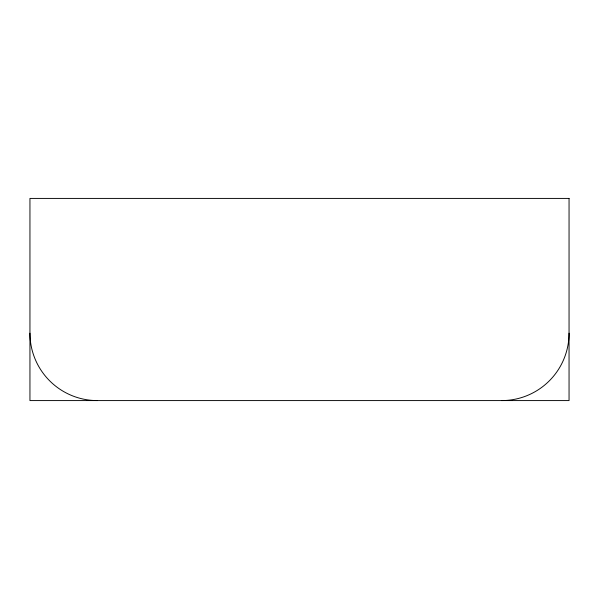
<?xml version="1.0" encoding="UTF-8"?>
<svg xmlns="http://www.w3.org/2000/svg" width="599" height="599" viewBox="0 0 599 599"><rect width="100%" height="100%" fill="white"/><g stroke="black" fill="none" stroke-linecap="round" stroke-linejoin="round"><path stroke-width="0.9" d="M97.338 400.581A67.388 67.388 0 0 1 29.95 333.194M569.05 333.194A67.388 67.388 0 0 1 501.663 400.581M569.05 198.419L29.95 198.419L29.95 400.581L569.05 400.581L569.05 198.419"/></g></svg>
